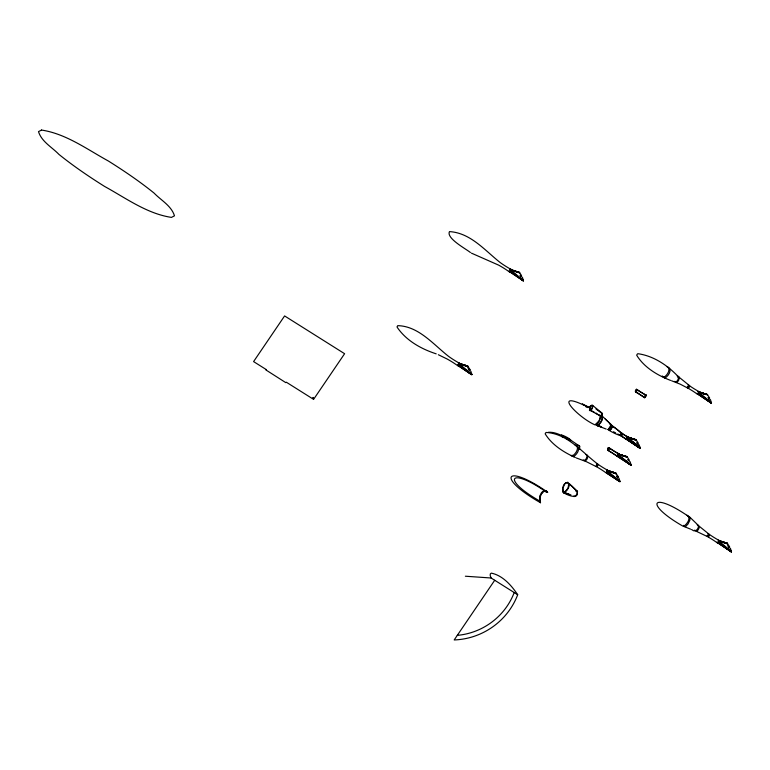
<?xml version="1.0" encoding="UTF-8"?>
<svg xmlns="http://www.w3.org/2000/svg" width="770" height="770" viewBox="0 0 770 770"><rect width="100%" height="100%" fill="white"/><g stroke="black" fill="none" stroke-linecap="round" stroke-linejoin="round"><path stroke-width="1.16" d="M610.899 425.117L608.512 429.15M518.027 272.214L509.644 269.587L519.086 272.195L519.25 273.244M617.261 477.679L618.079 476.476L615.827 473.059L608.329 471.009L615.625 473.04L615.788 474.079M626.79 456.928L618.406 454.262L626.79 456.928L622.506 455.773M627.338 438.255L639.986 448.313L626.482 439.362L640.159 448.275L639.206 444.983L636.694 442.721L638.263 443.097L636.01 439.689L627.434 437.35L635.808 439.66L635.962 440.709M720.807 541.493L727.101 543.225L727.612 545.266M579.406 448.284L579.463 447.447M607.857 448.506C608.849 446.234 610.061 448.977 608.531 449.911M607.472 429.554C609.561 430.045 612.419 425.146 610.215 423.664L609.715 423.644M618.676 454.262L618.108 453.395M618.772 453.934L618.156 455.57M622.555 434.059L621.708 433.5M627.762 437.283L627.357 436.484M637.059 390.053C636.261 392.026 637.887 389.341 636.521 389.235C635.346 390.101 634.721 391.699 636.366 392.421A99.609 95.701 -26.8 0 1 644.375 397.618L644.865 397.541M645.963 395.924L646.068 395.125A99.609 95.701 -26.8 0 1 637.916 390.14L636.28 389.322M646.107 395.578L645.915 394.904M627.791 437.033L627.377 438.303M457.611 364.614C457.457 368.233 461.24 361.784 458.294 363.142M509.191 270.771C508.883 274.13 512.733 268.72 510.135 269.105L519.673 272.619L521.54 275.631L520.722 276.844M540.521 502.733C538.432 498.44 540.271 490.259 546.084 490.798L547.643 492.242L546.411 492.136C510 466.582 500.442 478.709 540.184 501.299L540.521 502.733C495.033 476.871 505.977 463.001 547.643 492.242M540.088 501.443C539.52 497.468 541.002 492.261 545.073 490.75M687.86 387.127C687.572 390.303 691.21 385.192 688.755 385.549M697.206 393.056C697.052 396.666 700.835 390.226 697.89 391.583M707.168 535.458C707.014 538.962 710.681 532.715 707.832 534.034M717.207 541.801C716.899 545.16 720.749 539.751 718.15 540.136M621.948 433.298L622.564 433.808M459.382 363.969L471.904 374.364L458.862 365.019L471.683 374.692L458.4 365.567L471.856 374.653L470.903 371.352L468.381 369.1L469.96 369.475L469.132 370.678M509.981 271.733L523.436 280.809L522.493 277.518L519.971 275.256L521.54 275.631M576.153 457.89L586.471 461.721L597.424 467.236A110.293 105.971 -26.8 0 1 605.846 472.693L619.975 481.645L619.032 478.353L616.51 476.091L618.079 476.476M617.473 456.283L631.159 465.195L630.207 461.894L627.685 459.642L629.254 460.017L627.011 456.6L617.357 453.982M698.977 392.411L711.499 402.806L698.457 393.46L711.278 403.133L697.995 394.009L711.451 403.095L710.498 399.794L707.986 397.532L709.555 397.917L708.727 399.12M718.978 541.166L731.5 551.561L718.458 542.215L731.279 551.878L717.996 542.763L731.452 551.84L730.499 548.548L727.987 546.286L729.556 546.662L728.728 547.874M621.554 435.868C619.735 435.685 622.141 436.455 622.478 434.357M635.962 391.853L635.394 391.641M607.568 449.237L607.992 448.121M607.732 448.852L607.578 449.969M579.55 449.064L579.714 446.244L577.471 444.945M607.501 470.971L620.023 481.365L606.981 472.02L619.802 481.683L606.519 472.568L607.588 470.393L606.413 470.143M626.482 439.362L627.184 438.64L640.207 447.996L627.55 437.947L627.56 436.609M577.134 493.609L577.385 491.712L576.181 491.048M609.06 448.968L609.07 447.813L608.242 447.947M618.541 454.868L631.198 464.907L618.329 455.195M620.976 434.578L621.236 433.847M687.957 386.733L688.293 386.011M562.293 437.062L562.745 436.041C556.412 432.422 572.909 438.967 570.483 440.998M565.642 438.092L569.059 439.824L569.463 438.919M645.895 396.242L645.048 397.493M635.596 392.026L635.596 391.786A133.335 128.099 -26.8 0 1 644.452 397.503L644.692 397.609M596.817 464.57C594.671 469.44 600.311 463.848 597.039 464.3M708.294 534.765C706.1 539.164 711.557 534.929 708.756 534.303M636.732 390.939L636.135 391.805M576.807 494.282L575.546 495.947M494.715 580.262L454.185 639.947A68.684 65.989 -26.8 0 0 517.7 594.738C511.463 585.431 502.695 575.411 491.308 573.13L490.288 573.948L490.221 575.613L491.116 578L517.7 594.738M627.165 438.582L626.722 439.073M617.925 455.869L631.159 465.195M626.366 437.062L626.876 436.561L636.386 440.084L626.597 436.773L635.808 439.66M645.279 397.166L644.827 397.657M607.655 449.892L607.915 450.373L608.531 449.834M617.925 455.792L630.986 465.234L618.166 455.561M620.543 435.541C621.592 435.926 622.949 432.663 621.178 433.067M548.192 432.317C556.017 431.566 564.006 436.831 570.83 440.228M644.942 395.058L645.857 395.02M644.971 395.174L645.664 394.914M626.626 436.86L627.136 436.465M596.355 463.838C598.396 462.683 597.135 466.812 595.807 466.322M617.617 453.8L627.386 456.995L617.598 453.684M608.329 450.036L607.751 450.152L608.666 450.681A120.948 116.203 -26.8 0 1 612.246 452.866M595.749 424.222L599.224 420.593L600.34 415.877M596.259 424.742L597.366 425.704C600.485 423.952 603.95 419.072 601.928 415.569M626.52 439.227L626.02 438.91M563.987 492.819C567.105 491.144 571.465 485.081 567.798 482.251C563.332 482.463 561.291 489.374 563.438 492.771L568.193 494.147L564.497 491.963M575.132 496.265L574.285 496.188M677.494 376.963L678.871 377.04L690.44 386.396A110.293 105.971 -26.8 0 0 699.016 391.641M601.688 413.24C604.777 420.314 592.043 410.391 589.493 410.477L589.753 406.762L592.072 404.962L602.535 413.49M688.082 385.087C690.372 384.586 687.437 389.533 687.138 387.108M575.806 490.952L576.836 490.779C580.128 500.635 567.067 495.129 563.072 492.396M601.668 413.461C604.537 417.157 597.25 415.213 596.124 413.028M544.159 490.827L546.084 490.798M543.216 491.183L543.995 491.154M569.059 439.824L569.935 440.19M599.936 415.829L600.754 415.819C604.2 418.139 600.302 423.587 597.559 424.982L596.384 423.615M545.044 490.875L546.97 491.308M666.647 366.607L667.532 366.655C671.296 369.561 666.82 375.789 663.615 377.512L662.287 375.953M667.811 367.511L668.668 367.56C672.335 370.38 667.985 376.453 664.856 378.128L663.567 376.607M677.205 376.058L677.706 376.087C680.256 377.339 676.195 383.97 674.751 381.342M611.091 424.761L622.025 433.317M611.014 425.329C624.913 433.837 626.27 440.334 608.983 430.305L608.704 428.986M575.171 445.166L576.056 445.214C579.82 448.111 575.344 454.348 572.139 456.071L571.196 455.638M576.335 446.071L577.202 446.119C580.869 448.939 576.509 455.012 573.39 456.687L572.091 455.166M618.089 453.53L618.647 453.848A120.948 116.203 -26.8 0 1 610.081 448.602L609.214 447.996M585.739 454.618L586.24 454.647C589.839 455.532 585.96 462.751 584.209 460.287M586.519 455.339L586.99 455.359C587.587 457.082 584.69 462.385 583.275 459.892M686.648 515.361L687.533 515.409C691.296 518.306 686.821 524.543 683.616 526.266L683.048 526.218C643.884 503.878 651.228 490.606 688.89 516.66M687.812 516.266L689.419 516.747L698.477 525.544C698.852 529.346 694.963 532.898 691.576 529.529M697.206 524.813L698.477 525.544M697.995 525.535L698.457 525.554C700.844 526.728 697.043 532.946 695.685 530.482M465.369 576.22L491.116 578M617.338 456.235L617.097 456.129A120.948 116.203 -26.8 0 0 612.959 453.318M519.086 272.195L519.673 272.619L509.644 269.587M626.799 456.581L618.425 454.262M615.625 473.04L607.463 470.46M727.101 543.225L729.556 546.662M542.282 491.914L542.917 491.992M513.725 271.107L517.998 272.253M702.808 393.672L706.013 394.538L700.796 392.854M462.135 364.942L466.418 366.097L461.201 364.412M629.369 438.284L635.789 440.017L629.504 438.043M611.332 472.231L614.537 473.098L608.281 471.086M721.731 542.128L727.082 543.572L721.846 541.936M698.727 392.161L707.303 394.5L709.555 397.917M461.278 364.306L467.708 366.058L469.96 369.475M719.796 541.204L727.303 543.254L718.939 540.656L727.679 543.649L719.209 540.521M698.708 392.161L707.303 394.5L698.939 391.911M461.211 364.297L467.708 366.058L459.344 363.469L468.083 366.453L459.613 363.334M698.977 391.949L707.678 394.894L699.208 391.776M607.511 470.508L616.212 473.454L606.673 469.941M671.575 380.775L680.131 384.124L688.89 388.677A110.293 105.971 -26.8 0 1 697.322 394.144M606.173 429.063L596.442 425.29M670.593 380.418C657.474 375.365 644.182 367.463 636.694 355.268C636.925 354.652 637.233 353.979 637.897 353.7C653.172 355.798 666.935 364.903 677.494 375.847C681.488 376.617 677.485 384.269 675.685 381.728M690.594 529.163L683.943 526.459L683.568 525.361M436.195 353.844C421.151 348.945 406.291 340.686 397.243 327.356C396.723 326.605 397.58 326.23 397.705 325.652C418.659 326.124 433.289 344.44 448.794 356.529A110.139 105.817 -26.8 0 0 459.421 363.199M567.99 493.782L570.936 494.918M695.791 531.031L707.274 536.507M438.351 354.729L447.12 359.003A110.139 105.817 -26.8 0 1 457.726 365.702M597.366 425.704L601.572 427.032L597.866 424.857M575.229 457.486C563.669 452.25 552.08 444.945 545.247 433.991C545.112 433.279 545.824 433.038 545.997 432.451C568.135 433.683 582.274 452.866 598.964 464.955A110.293 105.971 -26.8 0 0 607.549 470.2M541.406 492.973L541.926 493.204M596.721 424.597L598.559 425.444M577.385 491.712L571.889 486.226L568.077 483.3L566.008 482.829L564.42 484.407L562.976 488.209L563.351 491.712L565.18 492.559M591.822 410.939L593.968 411.95M585.768 406.685L587.577 407.571M613.459 431.778L615.615 432.856M471.433 253.138L498.7 265.159A110.139 105.817 -26.8 0 1 509.307 271.858M589.926 408.11C548.962 387.069 577.433 417.215 594.902 424.828L595.47 424.876C598.81 423.856 601.428 416.705 600.889 415.916M627.675 436.927L626.328 436.205A45.055 43.284 -26.8 0 1 622.429 433.76L622.988 433.982A33.582 32.263 -26.8 0 0 627.752 436.821M617.79 434.001L619.966 435.194M607.674 450.267L608.589 450.787A110.293 105.971 -26.8 0 1 617.02 456.244L617.001 455.85M707.976 536.902L708.891 537.431A110.293 105.971 -26.8 0 1 717.322 542.889M590.494 407.956L582.322 403.952L583.775 405.078M285.795 382.642L265.775 369.86M470.422 252.531C466.428 249.124 445.945 238.286 449.459 231.606C470.576 232.848 484.84 250.452 500.375 262.686A110.139 105.817 -26.8 0 0 511.01 269.365M570.82 440.199L579.714 446.244M266.333 369.619L253.59 361.592L284.602 315.931L344.604 353.709L313.592 399.37L286.305 382.19M697.774 394.182L710.989 402.912L710.614 402.469M509.759 271.897L523.263 280.848L510.443 271.184L523.485 280.53L510.962 270.135M458.179 365.74L471.394 374.48L470.566 373.373M717.775 542.927L730.99 551.666L730.615 551.224M606.298 472.732L619.523 481.471L619.138 481.029M626.703 439.198L639.706 448.101L638.388 446.186M609.272 447.899L610.138 448.506A110.293 105.971 -26.8 0 0 618.714 453.751M708.92 534.091L699.102 526.151M709.574 534.544L710.441 535.15A110.293 105.971 -26.8 0 0 719.016 540.396M601.851 413.355L602.39 413.731M601.178 412.874L595.98 408.976M698.457 393.46L711.451 403.095M510.443 271.184L523.436 280.809M627.165 438.65L640.159 448.275M718.458 542.215L731.452 551.84M606.981 472.02L619.975 481.645M458.862 365.019L471.856 374.653M610.061 423.885L610.764 424.597L608.281 421.96M627.55 437.947L640.13 447.476L627.685 437.601M602.506 416.368L610.985 424.376M569.126 483.473L577.606 491.491M605.268 419.111L607.53 421.248M589.493 410.477C591.466 410.901 593.025 407.426 592.794 405.626M608.983 430.305C610.957 430.728 612.516 427.254 612.285 425.454M617.02 456.244L630.697 465.022L629.87 463.915M683.943 526.459L685.56 526.593L687.995 524.033L689.843 520.279L689.997 517.536M563.351 491.712L564.805 491.838L567.009 489.528L568.25 487.275L568.606 484.012M522.984 280.636L521.665 278.721M545.815 491.318L546.411 492.136M313.14 397.407L313.515 398.725L312.803 397.907M540.107 495.765L540.434 496.4M467.659 367.078L468.016 368.079M694.752 530.087L694.963 530.722M644.375 397.618L644.326 396.887M573.881 496.034L574.093 496.669M539.799 500.173L540.184 501.299M539.76 497.304L540.04 498.161M539.654 498.816L539.924 499.884M611.986 425.897C612.622 427.389 609.426 431.989 609.06 428.784M514.206 592.544A65.392 62.832 -26.8 0 1 457.293 635.365M646.001 395.222A133.335 128.099 -26.8 0 1 637.011 389.707M592.563 406.368C590.013 416.195 587.433 403.297 592.563 406.368M621.024 435.839L621.438 436.263A33.659 32.34 -26.8 0 1 624.951 438.486L626.049 439.324L624.903 438.303A45.055 43.284 -26.8 0 0 621.024 435.839M41.522 130.053L38.5 131.631C41.609 141.728 52.004 147.166 58.934 154.395C73.429 166.079 88.839 176.542 104.595 186.436C125.953 198.14 146.906 213.685 171.46 217.4L174.482 215.821C171.373 205.734 160.969 200.287 154.048 193.058C139.553 181.374 124.134 170.911 108.377 161.017C87.029 149.313 66.076 133.768 41.522 130.053"/></g></svg>
